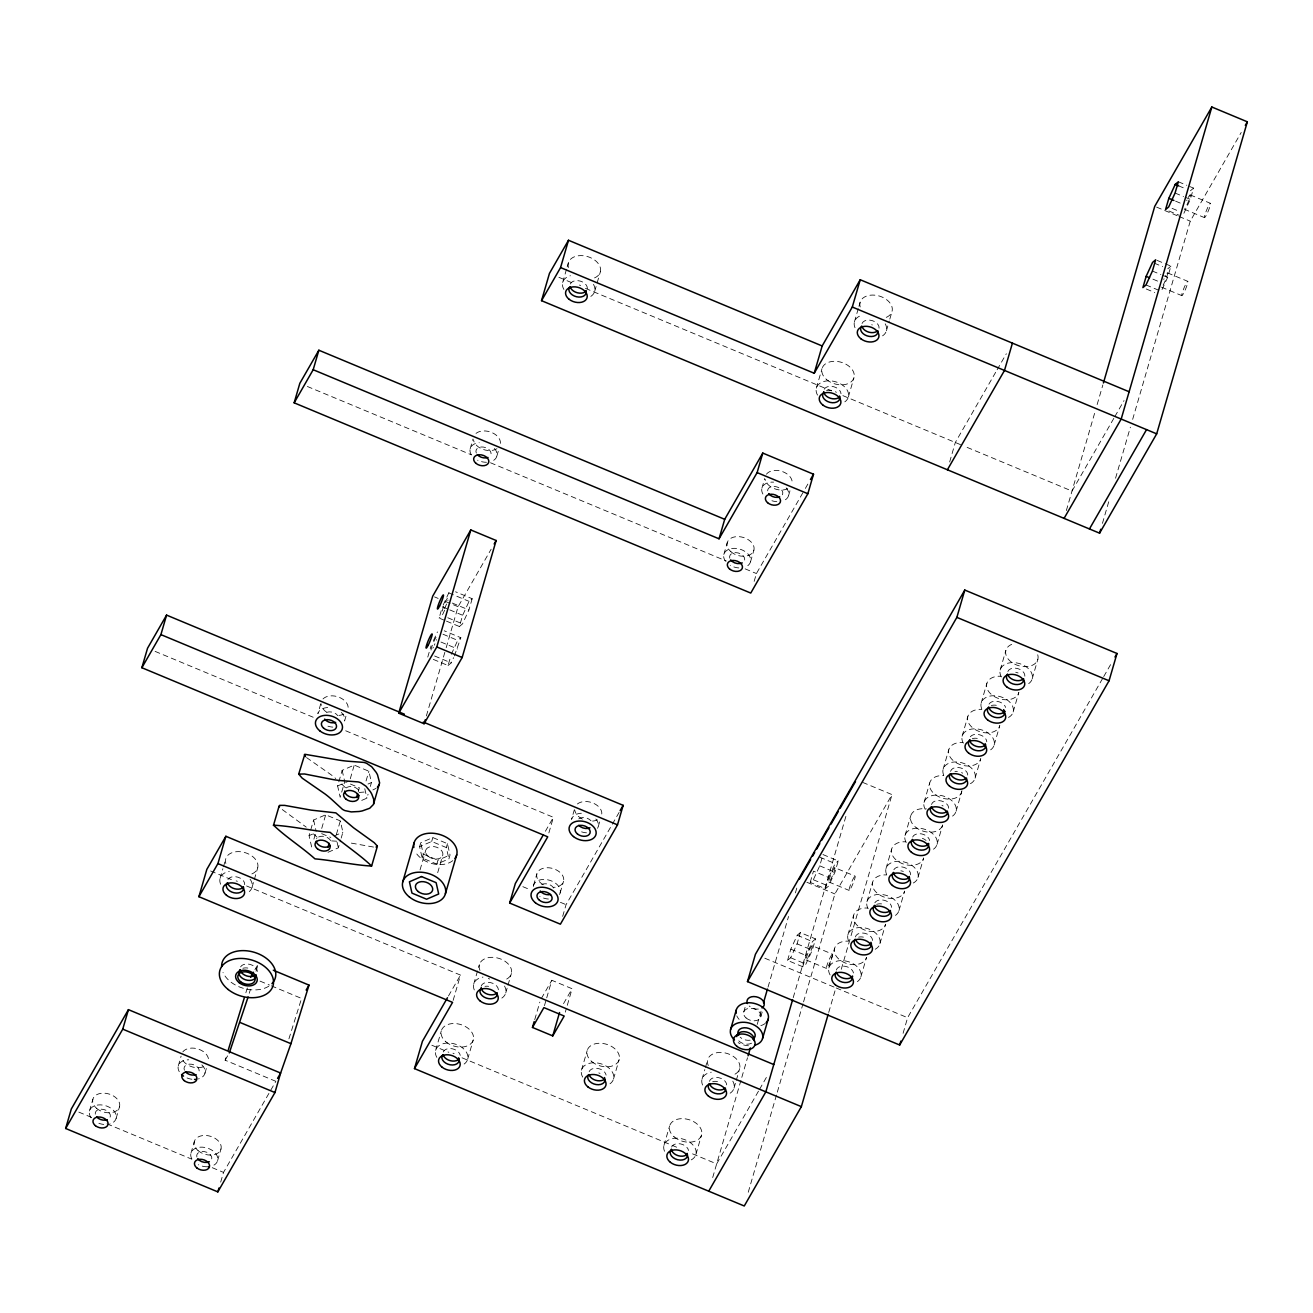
<?xml version="1.0" encoding="UTF-8"?>
<svg xmlns="http://www.w3.org/2000/svg" width="1313" height="1313" viewBox="0 0 1313 1313"><rect width="100%" height="100%" fill="white"/><g stroke="black" fill="none" stroke-linecap="round" stroke-linejoin="round"><path stroke-width="0.75" stroke-dasharray="5 3.75" d="M89.465 1110.995L92.862 1099.293M116.135 1118.381L119.532 1106.678M220.042 878.479L222.882 868.73M223.44 866.777L225.705 858.981M178.273 1065.91L181.096 1056.161M252.047 887.342L253.754 881.483M254.312 879.529L257.725 867.827M204.943 1073.295L206.633 1067.436M320.717 703.916L317.877 713.665A13.836 9.404 16.2 0 1 329.629 707.576M190.927 1153.274L194.324 1141.571M311.641 846.951L309.064 835.626L313.61 820.018L325.69 814.799L340.33 820.888L342.89 832.229L341.199 838.071M344.564 721.034L346.255 715.191M217.597 1160.659L220.994 1148.957M313.905 839.155L315.596 833.295M321.718 828.437L325.69 814.799M220.682 1182.143L223.522 1172.394L275.517 1081.912M342.151 770.354L344.728 781.678L340.182 797.286L337.622 785.945L342.151 770.354L354.231 765.118L368.887 771.223L371.448 782.548L370.315 786.454M350.276 778.773L354.231 765.118M336.358 834.543L340.33 820.888M328.004 852.301L338.36 847.821L340.625 840.025M358.236 791.673L359.368 787.784L348.388 783.205M366.048 780.972L368.887 771.223M361.732 800.388L366.918 798.156L368.05 794.25M470.169 448.767L472.992 439.018M427.775 657.074L431.041 645.815M444.631 620.376L439.1 618.078L442.366 606.819L447.914 609.117M496.839 456.153L498.546 450.293M426.364 715.946L445.616 649.64M446.19 647.686L458.089 606.721L491.144 549.211M433.306 659.389L448.061 665.527L450.786 656.155M446.486 621.147L459.402 626.531L462.668 615.272L469.053 601.354L472.188 598.712L455.578 591.802M562.67 282.476L566.642 268.82M567.2 266.867L568.348 262.961M454.38 655.926L460.847 637.724L444.254 630.798M459.402 626.531L462.521 623.888L468.905 609.971L472.188 598.712M419.602 846.688L420.734 842.782L432.814 837.563L447.454 843.668L450.031 854.993L448.898 858.899L436.819 864.118L422.162 858.013L419.602 846.688L431.682 841.469L446.322 847.558L448.898 858.899M422.162 858.013L423.295 854.123L420.734 842.782M420.045 869.928L425.707 850.43M431.682 841.469L432.814 837.563M594.691 291.322L600.353 271.824M436.819 864.118L437.951 860.212L450.031 854.993M437.689 872.702L442.776 855.157M446.322 847.558L447.454 843.668M435.637 1050.384L441.299 1030.886M453.133 1000.424L460.486 975.083L246.581 885.963M473.698 984.159L479.376 964.661M467.641 1059.246L473.304 1039.732M533.472 885.569L536.869 873.867M548.867 832.918L553.397 817.31L343.858 730.012M505.718 993.022L507.409 987.163M507.983 985.21L511.381 973.507M574.388 809.596L571.549 819.345A13.836 9.404 16.2 0 1 583.284 813.256M560.159 892.938L563.556 881.236M562.67 916.376L566.067 904.673L619.096 812.435M534.736 1019.659L539.824 1002.114M544.452 1005.643L546.159 999.8M546.717 997.847L551.821 980.286L572.107 988.738L565.312 1012.142M598.219 826.714L599.926 820.871M723.824 554.447L727.221 542.745M581.495 1070.111L587.174 1050.613M761.901 488.223L764.74 478.474M750.511 561.833L753.908 550.131M754.154 581.364L756.419 573.551L804.344 490.192M613.516 1078.974L619.178 1059.46M816.341 388.156L822.004 368.641M788.571 495.608L790.278 489.749M854.402 321.931L858.374 308.276M858.948 306.323L860.081 302.417M848.346 397.002L854.008 377.504M886.423 330.778L889.246 321.029M889.82 319.075L892.085 311.279M663.935 1145.494L669.597 1125.996M701.995 1079.27L704.835 1069.521M705.393 1067.567L707.674 1059.772M695.939 1154.357L701.602 1134.859M743.683 1012.175L745.39 1006.316M734.016 1088.132L735.707 1082.273M736.281 1080.336L739.679 1068.634M712.696 1177.548L741.238 1079.335M741.812 1077.366L747.507 1057.736M757.207 1024.386L761.195 1010.633M768.039 987.097L788.555 916.441M795.399 892.889L797.106 886.997M760.769 1016.902L763.034 1009.09M787.554 960.41L790.82 949.151L797.221 935.233L800.339 932.591L815.57 938.926L812.287 950.185L805.903 964.103L802.768 966.745L787.554 960.41L790.672 957.751L797.073 943.85L800.339 932.591M810.219 882.402L813.486 871.143L828.716 877.478L825.434 888.737L810.219 882.402L813.338 879.743L819.739 865.841L823.005 854.582L838.236 860.918L834.953 872.177L828.569 886.094L825.434 888.737M793.216 997.65L846.245 815.143M802.768 966.745L806.051 955.487L812.435 941.585L815.57 938.926M949.66 461.979L955.322 442.465L996.107 371.513M748.246 1192.253L776.754 1094.123M777.312 1092.17L802.982 1003.854M803.556 1001.885L834.904 893.94L892.019 794.611L862.099 782.154M828.88 967.96L834.543 948.462M847.903 934.856L853.581 915.358M828.716 1012.454L835.56 988.902M841.272 969.273L892.019 794.611M866.941 901.736L872.603 882.238M885.98 868.632L891.642 849.134M860.885 976.823L866.547 957.325A16.609 11.292 16.2 0 1 849.281 964.185A16.609 11.292 16.2 0 1 834.297 950.678A16.609 11.292 16.2 0 1 848.625 941.158M905.018 835.511L910.68 816.013M879.923 943.702L885.586 924.204A16.609 11.292 16.2 0 1 868.32 931.081A16.609 11.292 16.2 0 1 853.335 917.557A16.609 11.292 16.2 0 1 867.663 908.038M924.057 802.407L929.719 782.909M898.962 910.598L904.624 891.1A16.609 11.292 16.2 0 1 887.358 897.977A16.609 11.292 16.2 0 1 872.357 884.453A16.609 11.292 16.2 0 1 886.702 874.934M943.079 769.287L948.757 749.789M917.984 877.478L923.663 857.98A16.609 11.292 16.2 0 1 906.38 864.857A16.609 11.292 16.2 0 1 891.396 851.333A16.609 11.292 16.2 0 1 905.74 841.814M962.117 736.183L967.779 716.685M937.022 844.374L942.685 824.876M981.156 703.079L986.818 683.564M956.061 811.253L961.723 791.755M1000.194 669.958L1005.856 650.46M975.099 778.149L980.762 758.651A16.609 11.292 16.2 0 1 963.496 765.528A16.609 11.292 16.2 0 1 948.511 752.004A16.609 11.292 16.2 0 1 962.839 742.485M903.081 1033.315L907.611 1017.706L1102.69 678.345M994.138 745.045L999.8 725.531A16.609 11.292 16.2 0 1 982.534 732.408A16.609 11.292 16.2 0 1 967.533 718.9A16.609 11.292 16.2 0 1 981.878 709.365M1066.337 510.593L1094.861 412.413M1097.143 404.568L1102.854 384.939M1013.16 711.925L1018.839 692.427A16.609 11.292 16.2 0 1 1001.556 699.304A16.609 11.292 16.2 0 1 986.572 685.78A16.609 11.292 16.2 0 1 1000.916 676.261M1032.199 678.821L1037.861 659.307M1162.038 289.549L1167.634 277.388L1170.901 266.129L1155.686 259.793M1183.899 213.28L1190.3 199.379L1193.566 188.12L1188.495 186.003M1102.444 523.378L1108.714 501.779M1115.558 478.227L1130.378 427.201M1132.659 419.356L1190.251 221.142L1241.228 132.449M275.861 1081.321L225.13 1060.198L226.722 1055.012M245.859 992.776L247.451 987.589M249.24 993.268L250.373 989.608M256.002 971.292L258.267 963.972M288.909 1038.878L301.859 997.519M443.17 605.08L448.767 592.902L451.885 590.259M444.631 610.217L442.218 615.42L439.1 618.078M433.438 640.596L437.442 631.914M451.327 654.268L457.728 640.367L460.847 637.724M448.061 665.527L451.18 662.884L453.576 657.665M828.716 877.478L835.101 863.577L838.236 860.918M254.935 969.765L257.791 964.792M225.13 1060.198L227.806 1055.537M448.472 995.993L460.486 975.083M545.387 831.26L553.397 817.31M805.361 488.42L809.448 481.313M541.35 998.504L551.821 980.286M563.54 1003.641L572.107 988.738M997.125 369.741L1006.316 353.771M1113.818 418.355L1072.015 491.078L964.727 446.387M1114.835 416.582L1124.01 400.613M758.487 1091.169L716.668 1163.892L690.261 1152.896M759.505 1089.396L767.662 1075.199M1103.724 676.572L1110.864 664.132M1190.448 190.762L1193.566 188.12M1167.782 268.771L1170.901 266.129M376.092 788.325L372.876 789.95M337.622 785.945L347.978 781.465M368.001 784.042L371.448 782.548M309.064 835.626L312.527 834.132M334.257 835.954L342.89 832.229M359.138 792.461L364.686 792.002A46.71 31.742 16.2 0 0 365.785 791.821M331.664 840.911L336.817 841.206M373.516 847.049L347.682 842.47M1178.352 181.768L1186.804 185.297M1178.598 185.839L1185.376 188.645M1190.185 194.882L1210.471 203.334A7.747 0.936 -67.4 0 1 1206.631 214.561A7.747 0.936 -67.4 0 1 1205.301 213.543A7.747 0.936 -67.4 0 1 1210.471 203.334M1175.069 193.044L1183.538 196.556M1185.229 197.262L1190.3 199.379M1175.595 201.152L1180.666 203.269M1184.162 209.161L1204.464 217.613M1172.066 208.357L1178.828 211.163M1168.947 210.999L1179.09 215.234M1156.605 207.126L1177.154 215.693M1179.025 216.464L1190.251 221.142M1154.258 263.142L1162.711 266.67M1167.52 272.891L1187.805 281.343A7.747 0.936 -67.4 0 1 1183.965 292.569A7.747 0.936 -67.4 0 1 1182.636 291.552A7.747 0.936 -67.4 0 1 1187.805 281.343M1152.404 271.052L1160.873 274.565M1162.563 275.27L1167.634 277.388M1152.929 279.16L1158 281.277M1161.496 287.17L1181.798 295.622M1146.019 284.954L1161.234 291.289M1146.282 289.008L1154.734 292.536M558.928 277.322L574.076 283.641M585.434 288.368L831.523 390.897M842.88 395.623L962.856 445.616M307.373 386.482L471.597 454.905M490.488 462.767L726.352 561.028M745.144 568.857L756.419 573.551M448.767 592.902L469.053 601.354M452.312 603.061L468.905 609.971M434.537 596.906L438.148 598.416M445.402 601.436L458.089 606.721M449.752 609.889L462.668 615.272M447.766 617.734L462.521 623.888M442.973 634.212L457.728 640.367M440.971 642.057L457.581 648.983M434.587 655.975L451.18 662.884M819.886 857.225L835.101 863.577M834.838 867.696A7.747 0.936 -67.4 0 1 830.998 878.906A7.747 0.936 -67.4 0 1 829.668 877.888A7.747 0.936 -67.4 0 1 834.838 867.696L855.14 876.148A7.747 0.936 -67.4 0 1 851.284 887.358A7.747 0.936 -67.4 0 1 849.971 886.341A7.747 0.936 -67.4 0 1 855.14 876.148M819.739 865.841L834.953 872.177M828.831 881.975L849.117 890.427M813.338 879.743L828.569 886.094M806.871 882.27L834.904 893.94M155.098 651.379L313.659 717.44M797.221 935.233L812.435 941.585M812.173 945.705A7.747 0.936 -67.4 0 1 808.332 956.914A7.747 0.936 -67.4 0 1 807.003 955.897A7.747 0.936 -67.4 0 1 812.173 945.705L832.475 954.157A7.747 0.936 -67.4 0 1 828.618 965.367A7.747 0.936 -67.4 0 1 827.305 964.366A7.747 0.936 -67.4 0 1 832.475 954.157M797.073 943.85L812.287 950.185M790.82 949.151L806.051 955.487M806.166 959.984L826.451 968.436M790.672 957.751L805.903 964.103M764.806 958.211L834.329 987.179M836.2 987.967L907.611 1017.706M522.853 886.669L530.37 889.804M560.421 902.326L566.067 904.673M423.295 854.123L437.951 860.212M321.652 833.64L330.81 837.448M210.622 870.979L231.433 879.644M431.846 1045.23L448.833 1052.304M462.028 1057.802L677.065 1147.381M260.04 981.123L269.444 985.045M271.315 985.833L301.383 998.356M78.829 1112.111L91.992 1117.593M107.01 1123.846L191.567 1159.084M212.246 1167.684L223.522 1172.394M282.262 809.547L306.241 827.141M306.52 757.568L330.695 774.473A81.783 55.573 16.2 0 1 335.767 778.543M317.057 837.185L313.43 833.886M345.467 787.734L340.806 783.221M364.784 788.719L366.918 798.156M337.08 842.158L338.36 847.821M313.61 820.018L316.17 831.342M830.079 974.935A16.609 11.292 16.2 0 1 837.152 961.083A16.609 11.292 16.2 0 1 858.62 968.305A16.609 11.292 16.2 0 1 854.5 983.142M836.348 970.028A8.863 6.023 16.2 0 1 845.129 966.286A8.863 6.023 16.2 0 1 853.483 972.966M858.636 937.154A8.863 6.023 16.2 0 1 863.412 937.137M848.493 940.617A16.609 11.292 16.2 0 1 856.7 927.864A16.609 11.292 16.2 0 1 877.347 934.823A16.609 11.292 16.2 0 1 874.819 949.48M855.387 936.924A8.863 6.023 16.2 0 1 864.594 933.248A8.863 6.023 16.2 0 1 872.587 940.469M876.641 904.362A8.863 6.023 16.2 0 1 883.682 904.345M868.156 908.711A16.609 11.292 16.2 0 1 874.277 895.105A16.609 11.292 16.2 0 1 895.4 900.62A16.609 11.292 16.2 0 1 895.006 915.719M874.835 902.786A8.863 6.023 16.2 0 1 884.42 900.324A8.863 6.023 16.2 0 1 891.625 907.365M900.866 870.814A8.863 6.023 16.2 0 1 903.311 871.438M886.57 874.392A16.609 11.292 16.2 0 1 894.76 861.64A16.609 11.292 16.2 0 1 915.424 868.599A16.609 11.292 16.2 0 1 912.88 883.255M893.874 869.682A8.863 6.023 16.2 0 1 903.869 867.335A8.863 6.023 16.2 0 1 910.631 874.852M922.35 838.318A8.863 6.023 16.2 0 1 926.026 840.435M906.216 842.486A16.609 11.292 16.2 0 1 912.814 828.766A16.609 11.292 16.2 0 1 934.134 835.117A16.609 11.292 16.2 0 1 931.918 850.135M942.357 825.861A16.609 11.292 16.2 0 1 923.876 831.375A16.609 11.292 16.2 0 1 910.483 817.113A16.609 11.292 16.2 0 1 926.387 808.874M912.666 837.054A8.863 6.023 16.2 0 1 921.677 833.919A8.863 6.023 16.2 0 1 929.637 840.517M941.963 805.443A8.863 6.023 16.2 0 1 943.095 805.969M925.255 809.366A16.609 11.292 16.2 0 1 932.328 795.53A16.609 11.292 16.2 0 1 953.796 802.735A16.609 11.292 16.2 0 1 949.676 817.572M961.92 790.689A16.609 11.292 16.2 0 1 945.491 798.829A16.609 11.292 16.2 0 1 929.489 785.486A16.609 11.292 16.2 0 1 943.801 775.589M931.524 804.475A8.863 6.023 16.2 0 1 941.569 801.012A8.863 6.023 16.2 0 1 948.593 809.202M954.945 771.404A8.863 6.023 16.2 0 1 957.358 771.404M961.576 772.586A8.863 6.023 16.2 0 1 962.659 773.16M943.67 775.064A16.609 11.292 16.2 0 1 951.876 762.311A16.609 11.292 16.2 0 1 972.523 769.254A16.609 11.292 16.2 0 1 969.995 783.91M950.546 771.355A8.863 6.023 16.2 0 1 960.607 767.892A8.863 6.023 16.2 0 1 967.632 776.081M972.326 738.628A8.863 6.023 16.2 0 1 978.251 738.612M963.332 743.158A16.609 11.292 16.2 0 1 969.454 729.552A16.609 11.292 16.2 0 1 990.576 735.067A16.609 11.292 16.2 0 1 990.183 750.166M970.307 736.774A8.863 6.023 16.2 0 1 979.974 734.886A8.863 6.023 16.2 0 1 986.802 741.812M991.348 705.524A8.863 6.023 16.2 0 1 997.88 705.672M981.747 708.839A16.609 11.292 16.2 0 1 989.936 696.087A16.609 11.292 16.2 0 1 1010.6 703.029A16.609 11.292 16.2 0 1 1008.056 717.686M989.05 704.113A8.863 6.023 16.2 0 1 997.765 701.454A8.863 6.023 16.2 0 1 1005.627 707.428M1015.704 672.256A8.863 6.023 16.2 0 1 1018.1 672.995M1001.392 676.934A16.609 11.292 16.2 0 1 1007.99 663.196A16.609 11.292 16.2 0 1 1029.31 669.548A16.609 11.292 16.2 0 1 1027.094 684.582M1037.73 654.76A16.609 11.292 16.2 0 1 1027.029 666.594A16.609 11.292 16.2 0 1 1007.071 657.419A16.609 11.292 16.2 0 1 1013.652 643.698M1007.842 671.501A8.863 6.023 16.2 0 1 1017.706 668.563A8.863 6.023 16.2 0 1 1024.846 676.179M579.41 285.069A8.863 6.023 16.2 0 1 580.592 285.495M593.476 284.363A16.609 11.292 16.2 0 1 589.57 297.099M563.884 289.434A16.609 11.292 16.2 0 1 570.466 275.714M568.48 267.524A16.609 11.292 16.2 0 1 578.656 255.74A16.609 11.292 16.2 0 1 598.646 264.061A16.609 11.292 16.2 0 1 593.952 278.143M570.318 284.002A8.863 6.023 16.2 0 1 580.182 281.064A8.863 6.023 16.2 0 1 587.321 288.696M826.534 390.601A8.863 6.023 16.2 0 1 832.458 390.585M835.38 391.717A8.863 6.023 16.2 0 1 836.414 392.341M817.539 395.115A16.609 11.292 16.2 0 1 824.137 381.394A16.609 11.292 16.2 0 1 845.457 387.745A16.609 11.292 16.2 0 1 843.241 402.779M824.219 389.19A8.863 6.023 16.2 0 1 833.821 386.744A8.863 6.023 16.2 0 1 841.009 393.769M871.734 324.721A8.863 6.023 16.2 0 1 872.324 324.951M885.208 323.819A16.609 11.292 16.2 0 1 881.302 336.555M854.993 327.692A16.609 11.292 16.2 0 1 862.198 315.169M860.212 306.979A16.609 11.292 16.2 0 1 870.388 295.195A16.609 11.292 16.2 0 1 890.378 303.533A16.609 11.292 16.2 0 1 885.701 317.598M862.05 323.458A8.863 6.023 16.2 0 1 871.914 320.52A8.863 6.023 16.2 0 1 879.054 328.152M1166.962 273.252A7.747 0.936 -67.4 0 1 1166.404 277.732A7.747 0.936 -67.4 0 1 1162.054 286.825M1163.745 279.456A7.747 0.936 -67.4 0 1 1164.057 278.717M1165.304 276.058A7.747 0.936 -67.4 0 1 1165.583 275.517M1188.249 197.492A7.747 0.936 -67.4 0 1 1189.759 197.656A7.747 0.936 -67.4 0 1 1184.917 208.554M1186.722 200.708A7.747 0.936 -67.4 0 1 1187.034 199.986M786.159 487.878A13.836 9.404 16.2 0 1 783.254 500.86M776.836 501.697A13.836 9.404 16.2 0 1 769.352 499.679M762.902 494.033A13.836 9.404 16.2 0 1 773.636 482.134M787.718 488.715A13.836 9.404 16.2 0 1 773.882 488.485A13.836 9.404 16.2 0 1 765.184 479.327M766.431 474.206A13.836 9.404 16.2 0 1 782.794 471.695A13.836 9.404 16.2 0 1 791.969 483.906M767.645 490.865A7.747 5.268 16.2 0 1 777.198 487.008A7.747 5.268 16.2 0 1 781.744 495.674M494.427 448.422A13.836 9.404 16.2 0 1 490.356 461.782M486.466 462.274A13.836 9.404 16.2 0 1 477.62 460.223M471.17 454.577A13.836 9.404 16.2 0 1 479.212 442.694M496.938 448.718A13.836 9.404 16.2 0 1 482.79 449.292A13.836 9.404 16.2 0 1 473.451 439.855M476.012 433.388A13.836 9.404 16.2 0 1 492.26 432.732A13.836 9.404 16.2 0 1 500.237 444.451M476.307 453.083A7.747 5.268 16.2 0 1 483.299 447.044A7.747 5.268 16.2 0 1 490.816 454.987M725.482 561.225A13.836 9.404 16.2 0 1 729.93 548.932A13.836 9.404 16.2 0 1 748.361 554.414A13.836 9.404 16.2 0 1 745.177 567.085M738.759 567.922A13.836 9.404 16.2 0 1 730.176 565.312M729.765 558.189A7.747 5.268 16.2 0 1 738.037 552.921A7.747 5.268 16.2 0 1 743.995 561.504M452.969 1053.19A8.863 6.023 16.2 0 1 454.117 1053.666M436.835 1057.359A16.609 11.292 16.2 0 1 443.433 1043.622A16.609 11.292 16.2 0 1 464.753 1049.973A16.609 11.292 16.2 0 1 462.537 1065.007M443.285 1051.926A8.863 6.023 16.2 0 1 452.296 1048.775A8.863 6.023 16.2 0 1 460.256 1055.389M484.989 986.358A8.863 6.023 16.2 0 1 488.6 986.342M504.504 986.047A16.609 11.292 16.2 0 1 500.614 998.783M474.288 989.936A16.609 11.292 16.2 0 1 482.987 977.085M479.967 970.422A16.609 11.292 16.2 0 1 488.649 957.587A16.609 11.292 16.2 0 1 509.411 965.383A16.609 11.292 16.2 0 1 504.996 979.826M489.667 979.022A16.609 11.292 16.2 0 1 488.321 978.415M481.182 986.227A8.863 6.023 16.2 0 1 490.389 982.567A8.863 6.023 16.2 0 1 498.382 989.789M236.159 880.908A8.863 6.023 16.2 0 1 237.374 881.286M250.077 879.201A16.609 11.292 16.2 0 1 248.091 892.463M220.633 884.24A16.609 11.292 16.2 0 1 229.315 871.405M225.852 863.527A16.609 11.292 16.2 0 1 236.553 851.694A16.609 11.292 16.2 0 1 256.511 860.868A16.609 11.292 16.2 0 1 249.93 874.589M227.937 879.529A8.863 6.023 16.2 0 1 237.932 877.199A8.863 6.023 16.2 0 1 244.694 884.699M598.826 1072.918A8.863 6.023 16.2 0 1 599.992 1073.394M582.709 1077.087A16.609 11.292 16.2 0 1 589.307 1063.349A16.609 11.292 16.2 0 1 610.627 1069.701A16.609 11.292 16.2 0 1 608.395 1084.735M589.143 1071.654A8.863 6.023 16.2 0 1 598.154 1068.503A8.863 6.023 16.2 0 1 606.114 1075.117M664.526 1151.271A16.609 11.292 16.2 0 1 672.716 1138.519A16.609 11.292 16.2 0 1 693.379 1145.461A16.609 11.292 16.2 0 1 690.835 1160.118M671.583 1147.037A8.863 6.023 16.2 0 1 680.594 1143.902A8.863 6.023 16.2 0 1 688.537 1150.5M712.729 1081.584A8.863 6.023 16.2 0 1 717.505 1081.567M732.802 1081.157A16.609 11.292 16.2 0 1 728.896 1093.893M702.586 1085.047A16.609 11.292 16.2 0 1 711.285 1072.196M708.265 1065.532A16.609 11.292 16.2 0 1 716.947 1052.698A16.609 11.292 16.2 0 1 737.709 1060.494A16.609 11.292 16.2 0 1 733.294 1074.937M709.463 1081.338A8.863 6.023 16.2 0 1 718.687 1077.678A8.863 6.023 16.2 0 1 726.68 1084.899M751.545 1043.211A8.863 6.023 16.2 0 1 737.299 1038.846M748.476 1045.772A16.609 11.292 16.2 0 1 738.169 1042.653M765.282 1023.369A16.609 11.292 16.2 0 1 760.44 1025.716M739.121 1019.38A16.609 11.292 16.2 0 1 736.806 1015.868M758.372 1009.073A8.863 6.023 16.2 0 1 749.198 1005.988M750.15 1040.175A8.863 6.023 16.2 0 1 740.122 1037.188M436.49 639.612A7.747 0.936 -67.4 0 1 436.293 640.219M434.931 643.747A7.747 0.936 -67.4 0 1 434.291 645.208M433.372 647.145A7.747 0.936 -67.4 0 1 432.83 648.195M431.058 650.033A7.747 0.936 -67.4 0 1 433.109 643.304A7.747 0.936 -67.4 0 1 436.622 636.395M448.012 600.041A7.747 0.936 -67.4 0 1 447.831 600.599M446.568 604.013A7.747 0.936 -67.4 0 1 442.662 611.3A7.747 0.936 -67.4 0 1 444.04 605.293A7.747 0.936 -67.4 0 1 448.127 597.185M346.172 787.931A7.747 5.268 16.2 0 1 354.215 787.144A7.747 5.268 16.2 0 1 359.795 792.56M316.614 838.761A7.747 5.268 16.2 0 1 316.876 838.351M318.632 836.972A7.747 5.268 16.2 0 1 330.63 840.533M191.928 1159.084A13.836 9.404 16.2 0 1 198.082 1147.48A13.836 9.404 16.2 0 1 216.005 1153.946A13.836 9.404 16.2 0 1 211.574 1166.157M207.224 1166.781A13.836 9.404 16.2 0 1 198.394 1164.729M196.868 1157.032A7.747 5.268 16.2 0 1 204.106 1151.567A7.747 5.268 16.2 0 1 211.738 1159.034M201.857 1064.876A13.836 9.404 16.2 0 1 198.444 1078.925M191.846 1079.253A13.836 9.404 16.2 0 1 185.084 1077.037M179.274 1071.72A13.836 9.404 16.2 0 1 188.744 1059.788M203.023 1066.862A13.836 9.404 16.2 0 1 181.555 1057.014M182.802 1051.894A13.836 9.404 16.2 0 1 199.166 1049.382A13.836 9.404 16.2 0 1 208.34 1061.593M184.411 1070.226A7.747 5.268 16.2 0 1 191.747 1064.252A7.747 5.268 16.2 0 1 198.706 1072.557M91.106 1117.79A13.836 9.404 16.2 0 1 95.947 1105.365A13.836 9.404 16.2 0 1 114.494 1111.602A13.836 9.404 16.2 0 1 109.652 1124.01M103.743 1124.42A13.836 9.404 16.2 0 1 98.048 1122.976M95.275 1114.195A7.747 5.268 16.2 0 1 103.711 1109.485A7.747 5.268 16.2 0 1 109.898 1117.658M452.788 860.655A22.14 15.05 16.2 0 1 415.647 852.285M268.788 986.194A27.671 18.809 16.2 0 1 223.013 972.506M240.591 966.893A8.863 6.023 16.2 0 1 250.176 964.431A8.863 6.023 16.2 0 1 257.381 971.456M242.905 968.288A8.863 6.023 16.2 0 1 248.83 968.272M533.308 886.456A13.836 9.404 16.2 0 1 549.77 880.317A13.836 9.404 16.2 0 1 559.502 894.547M548.407 899.028A13.836 9.404 16.2 0 1 539.824 896.434M543.221 884.732A13.836 9.404 16.2 0 1 540.89 869.173A13.836 9.404 16.2 0 1 562.177 874.835A13.836 9.404 16.2 0 1 553.167 887.375M541.727 884.502A7.747 5.268 16.2 0 1 553.725 888.064M332.813 727.123A13.836 9.404 16.2 0 1 325.345 725.121M341.282 712.417A13.836 9.404 16.2 0 1 344.728 720.148M343.711 714.141A13.836 9.404 16.2 0 1 336.226 715.421M326.56 712.155A13.836 9.404 16.2 0 1 321.078 703.784M323.014 698.943A13.836 9.404 16.2 0 1 339.378 697.367A13.836 9.404 16.2 0 1 347.961 709.332M326.74 712.335A7.747 5.268 16.2 0 1 337.769 715.618M595.807 819A13.836 9.404 16.2 0 1 597.563 828.322M586.484 832.819A13.836 9.404 16.2 0 1 579 830.801M597.366 819.821A13.836 9.404 16.2 0 1 592.59 821.085M582.398 819.099A13.836 9.404 16.2 0 1 574.831 810.433M577.408 803.966A13.836 9.404 16.2 0 1 594.215 803.589A13.836 9.404 16.2 0 1 601.338 815.849M578.787 818.918A7.747 5.268 16.2 0 1 590.998 820.773M826.435 379.424A16.609 11.292 16.2 0 0 853.68 378.505A16.609 11.292 16.2 0 0 833.919 361.305A16.609 11.292 16.2 0 0 826.435 379.424M730.914 551.723A13.836 9.404 16.2 0 0 753.629 550.951A13.836 9.404 16.2 0 0 737.151 536.623A13.836 9.404 16.2 0 0 730.914 551.723M445.731 1041.669A16.609 11.292 16.2 0 0 472.975 1040.733A16.609 11.292 16.2 0 0 453.215 1023.533A16.609 11.292 16.2 0 0 445.731 1041.669M591.589 1061.396A16.609 11.292 16.2 0 0 618.85 1060.461A16.609 11.292 16.2 0 0 599.073 1043.261A16.609 11.292 16.2 0 0 591.589 1061.396M674.029 1136.779A16.609 11.292 16.2 0 0 701.273 1135.843A16.609 11.292 16.2 0 0 681.513 1118.66A16.609 11.292 16.2 0 0 674.029 1136.779M746.047 1017.92A8.863 6.023 16.2 0 0 760.588 1017.427A8.863 6.023 16.2 0 0 750.035 1008.253A8.863 6.023 16.2 0 0 746.047 1017.92M198.017 1150.549A13.836 9.404 16.2 0 0 220.732 1149.778A13.836 9.404 16.2 0 0 204.254 1135.45A13.836 9.404 16.2 0 0 198.017 1150.549M96.555 1108.287A13.836 9.404 16.2 0 0 119.253 1107.515A13.836 9.404 16.2 0 0 102.791 1093.171A13.836 9.404 16.2 0 0 96.555 1108.287M428.071 856.174A8.863 6.023 16.2 0 0 442.612 855.682A8.863 6.023 16.2 0 0 432.059 846.508A8.863 6.023 16.2 0 0 428.071 856.174"/><path stroke-width="1.5" d="M298.708 774.112L302.187 778.149L325.033 793.971A81.783 55.573 16.2 0 1 331.516 799.305L342.332 809.218A10.619 7.222 16.2 0 0 345.056 810.63L351.26 811.91L359.023 811.5A46.71 31.742 16.2 0 0 362.273 810.909L369.708 808.266L373.434 804.475L379.621 782.893L377.504 774.768A46.71 31.742 16.2 0 0 376.06 772.208L371.677 766.743L366.688 763.362A10.619 7.222 16.2 0 0 363.701 762.393L347.879 761.212A81.783 55.573 16.2 0 1 338.935 760.112L304.829 754.286L298.708 774.112L304.583 773.981L333.272 779.627A81.783 55.573 16.2 0 0 342.217 780.71L358.039 781.892A10.619 7.222 16.2 0 1 361.009 782.86L366.015 786.257L370.397 791.723A46.71 31.742 16.2 0 1 371.842 794.267L373.713 799.289L373.68 803.802M304.386 754.614L305.453 756.6M423.311 722.068L623.166 805.345L617.504 824.843L560.405 924.188L509.657 903.049L547.734 836.824L141.87 667.726L147.548 648.228L166.57 615.108L404.437 714.206M141.87 667.726L160.908 634.622L166.57 615.108M65.65 1128.474L71.312 1108.976L128.428 1009.648L280.621 1073.049L274.959 1092.547L217.843 1191.892L65.65 1128.474L122.749 1029.146L128.428 1009.648M294.161 402.828L299.824 383.33L318.862 350.226L724.71 519.308L762.787 453.083L813.518 474.223L807.856 493.721L750.757 593.066L294.161 402.828L313.183 369.724L318.862 350.226M828.158 1014.407L801.357 1106.646L744.258 1205.99L414.481 1068.601L452.558 1002.377L198.903 896.697L206.83 869.387L225.869 836.283L773.784 1064.548M198.903 896.697L217.925 863.593L225.869 836.283M273.465 825.417L279.144 805.919M217.843 1191.892L218.976 1187.986M327.987 847.197L329.12 843.307M356.529 797.533L357.661 793.626M398.725 713.172L432.716 596.151L470.793 529.943L496.15 540.496L462.16 657.518L424.083 723.742L398.725 713.172L436.802 646.948L470.793 529.943M371.694 865.825L377.356 846.327M1103.412 382.969L1154.734 206.354L1211.833 107.01L1247.35 121.814L1156.687 433.848L1099.588 533.176L541.53 300.677L549.458 273.383L568.496 240.263L822.168 345.959L860.228 279.735L1129.114 391.75M424.083 723.742L425.215 719.836M541.53 300.677L560.569 267.573L568.496 240.263M402.714 881.991L414.038 842.979M445.386 893.792L456.727 854.796M414.481 1068.601L422.425 1041.291L447.47 997.732M509.657 903.049L515.336 883.534L543.385 834.74M532.471 1027.455L543.894 1007.596L564.18 1016.049L552.757 1035.908L532.471 1027.455L534.161 1021.612M552.757 1035.908L559.551 1012.52M313.183 369.724L719.048 538.806L724.71 519.308M719.048 538.806L757.125 472.598L762.787 453.083M560.569 267.573L814.224 373.253L822.168 345.959M814.224 373.253L852.301 307.029L860.228 279.735M730.553 1029.605L736.216 1010.107M747.474 981.599L755.418 954.305L964.792 590.062L1117.002 653.48L1109.058 680.774L899.684 1045.017L747.474 981.599L956.865 617.373L964.792 590.062M748.082 1055.783L750.363 1047.922M763.477 1002.787L767.465 989.05M762.558 1038.468L768.236 1018.954M792.642 999.62L765.84 1091.858L708.741 1191.186M1012.421 343.136L1004.494 370.447L947.395 469.775M899.684 1045.017L900.816 1041.111M1146.167 276.337L1142.901 287.596L1146.019 284.954L1152.404 271.052L1155.686 259.793L1152.551 262.436L1146.167 276.337L1149.548 277.749M1168.833 198.329L1165.55 209.588L1168.685 206.945L1175.069 193.044L1178.352 181.768L1175.217 184.427L1168.833 198.329L1173.904 200.446M1211.833 107.01L1121.187 419.06L1064.072 518.389M1099.588 533.176L1100.721 529.254M228.314 1049.826L244.267 997.962M229.299 1052.944L248.108 996.928M277.568 1078.367L280.621 1073.049L290.944 1043.687L308.998 985.111L273.301 970.225M379.342 784.304L377.373 787.324M494.148 543.992L496.15 540.496M250.652 977.217L253.507 972.244M306.142 990.068L308.998 985.111M620.113 810.663L623.166 805.345M810.466 479.54L813.518 474.223M799.387 879.152L810.613 859.638M812.649 856.092L814.684 852.547M816.735 849.002L819.788 843.668M821.823 840.123L828.963 827.715M831.014 824.154L838.137 811.746M840.189 808.201L855.485 781.596M1245.315 125.359L1247.35 121.814M1089.445 528.958L1146.544 429.614M1114.95 657.025L1117.002 653.48M376.06 847.066L377.34 846.064L374.238 842.683L353.509 827.748L335.865 812.878L311.23 810.137L284.658 805.378L279.636 805.361L279.472 806.822M1175.217 184.427L1178.598 185.839M852.301 307.029L1156.687 433.848M757.125 472.598L807.856 493.721M956.865 617.373L1109.058 680.774M436.802 646.948L462.16 657.518M160.908 634.622L617.504 824.843M217.925 863.593L801.357 1106.646M240.213 1022.548L290.944 1043.687M122.749 1029.146L274.959 1092.547M852.219 976.281A8.863 6.023 16.2 0 1 842.503 982.19A8.863 6.023 16.2 0 1 836.151 972.194M852.695 976.232A8.863 6.023 16.2 0 1 843.882 978.349A8.863 6.023 16.2 0 1 836.414 972.457M870.913 942.274A8.863 6.023 16.2 0 1 862.46 949.283A8.863 6.023 16.2 0 1 854.894 939.435M871.34 943.571A8.863 6.023 16.2 0 1 862.526 945.147A8.863 6.023 16.2 0 1 855.452 939.353M874.885 905.33A8.863 6.023 16.2 0 0 879.661 915.703A8.863 6.023 16.2 0 0 890.395 910.5A8.863 6.023 16.2 0 1 881.121 911.911A8.863 6.023 16.2 0 1 874.343 905.593M909.17 876.493A8.863 6.023 16.2 0 1 899.602 882.861A8.863 6.023 16.2 0 1 893.562 872.521M909.417 877.347A8.863 6.023 16.2 0 1 900.16 878.791A8.863 6.023 16.2 0 1 893.382 872.489M928.209 843.373A8.863 6.023 16.2 0 1 918.936 849.823A8.863 6.023 16.2 0 1 912.289 839.746M928.833 843.783A8.863 6.023 16.2 0 1 919.592 845.802A8.863 6.023 16.2 0 1 912.404 839.368M947.592 812.058A8.863 6.023 16.2 0 1 937.055 816.456A8.863 6.023 16.2 0 1 931.048 806.986M947.477 811.122A8.863 6.023 16.2 0 1 938.664 812.698A8.863 6.023 16.2 0 1 931.59 806.904M950.07 773.866A8.863 6.023 16.2 0 0 956.701 783.516A8.863 6.023 16.2 0 0 966.549 778.051A8.863 6.023 16.2 0 1 957.702 779.577A8.863 6.023 16.2 0 1 950.628 773.784M985.127 743.601A8.863 6.023 16.2 0 1 975.74 750.412A8.863 6.023 16.2 0 1 970.061 739.777M985.554 744.898A8.863 6.023 16.2 0 1 976.298 746.342A8.863 6.023 16.2 0 1 969.519 740.04M1003.641 709.611A8.863 6.023 16.2 0 1 1001.376 717.046A8.863 6.023 16.2 0 1 990.183 715.06A8.863 6.023 16.2 0 1 988.738 706.968A8.863 6.023 16.2 0 0 995.73 713.353A8.863 6.023 16.2 0 0 1004.97 711.351M1023.73 679.609A8.863 6.023 16.2 0 1 1012.897 683.909A8.863 6.023 16.2 0 1 1007.465 674.193M1023.631 678.673A8.863 6.023 16.2 0 1 1014.801 680.249A8.863 6.023 16.2 0 1 1007.728 674.455M586.025 290.78A8.863 6.023 16.2 0 1 576.604 296.771A8.863 6.023 16.2 0 1 569.661 287.038M586.107 291.191A8.863 6.023 16.2 0 1 577.293 292.75A8.863 6.023 16.2 0 1 570.219 286.973M839.532 396.017A8.863 6.023 16.2 0 1 829.964 402.369A8.863 6.023 16.2 0 1 823.924 392.045M839.762 396.871A8.863 6.023 16.2 0 1 830.522 398.315A8.863 6.023 16.2 0 1 823.727 392.013M877.954 331.565A8.863 6.023 16.2 0 1 867.122 335.882A8.863 6.023 16.2 0 1 861.673 326.149M877.839 330.646A8.863 6.023 16.2 0 1 869.025 332.222A8.863 6.023 16.2 0 1 861.952 326.428M779.725 496.921A7.747 5.268 16.2 0 1 768.696 493.639M487.993 457.466A7.747 5.268 16.2 0 1 477.39 454.708M742.255 562.9A7.747 5.268 16.2 0 1 730.619 559.863M458.631 1057.802A8.863 6.023 16.2 0 1 450.178 1064.81A8.863 6.023 16.2 0 1 442.629 1054.963M459.074 1059.099A8.863 6.023 16.2 0 1 450.244 1060.674A8.863 6.023 16.2 0 1 443.17 1054.881M497.233 993.367A8.863 6.023 16.2 0 1 486.417 998.126A8.863 6.023 16.2 0 1 481.297 988.065M497.135 992.874A8.863 6.023 16.2 0 1 487.894 994.318A8.863 6.023 16.2 0 1 481.1 988.016M243.381 886.784A8.863 6.023 16.2 0 1 233.977 892.774A8.863 6.023 16.2 0 1 227.034 883.058M243.479 887.194A8.863 6.023 16.2 0 1 234.65 888.77A8.863 6.023 16.2 0 1 227.592 882.976M604.505 1077.53A8.863 6.023 16.2 0 1 596.053 1084.538A8.863 6.023 16.2 0 1 588.487 1074.69M604.472 1079.253A8.863 6.023 16.2 0 1 595.708 1080.287A8.863 6.023 16.2 0 1 589.045 1074.608M687.126 1153.356A8.863 6.023 16.2 0 1 677.557 1159.724A8.863 6.023 16.2 0 1 671.517 1149.4M687.356 1154.209A8.863 6.023 16.2 0 1 678.115 1155.67A8.863 6.023 16.2 0 1 671.32 1149.351M725.547 1088.92A8.863 6.023 16.2 0 1 715.011 1093.335A8.863 6.023 16.2 0 1 708.987 1083.849M725.433 1088.001A8.863 6.023 16.2 0 1 716.619 1089.56A8.863 6.023 16.2 0 1 709.545 1083.767M736.757 1036.614A8.863 6.023 16.2 0 1 746.375 1031.969A8.863 6.023 16.2 0 1 753.892 1040.536M734.492 1039.945A16.609 11.292 16.2 0 1 736.511 1023.467A16.609 11.292 16.2 0 1 759.997 1029.573A16.609 11.292 16.2 0 1 754.778 1045.214M736.084 1013.455A16.609 11.292 16.2 0 1 755.648 1003.772A16.609 11.292 16.2 0 1 766.152 1022.581M747.409 1003.542A8.863 6.023 16.2 0 1 751.512 996.797A8.863 6.023 16.2 0 1 762.443 1000.063A8.863 6.023 16.2 0 1 762.049 1007.924M738.661 1035.399A8.863 6.023 16.2 0 1 741.927 1028.145A8.863 6.023 16.2 0 1 753.202 1031.082A8.863 6.023 16.2 0 1 752.989 1039.125M359.106 795.415A7.747 5.268 16.2 0 1 350.653 797.073A7.747 5.268 16.2 0 1 344.679 791.017M330.219 845.474A7.747 5.268 16.2 0 1 322.128 846.737A7.747 5.268 16.2 0 1 316.187 841.223M209.358 1161.726A7.747 5.268 16.2 0 1 197.721 1158.69M196.31 1079.319A13.836 9.404 16.2 0 1 194.554 1079.417M183.541 1076.102A13.836 9.404 16.2 0 1 181.555 1074.526M196.097 1074.625A7.747 5.268 16.2 0 1 185.494 1071.868M107.289 1119.71A7.747 5.268 16.2 0 1 96.686 1116.953M208.98 1166.683A13.836 9.404 16.2 0 1 208.061 1166.765M413.858 847.459A22.14 15.05 16.2 0 1 438.952 834.264A22.14 15.05 16.2 0 1 454.905 858.505M221.618 966.532A27.671 18.809 16.2 0 1 255.723 952.762A27.671 18.809 16.2 0 1 271.922 983.667M255.674 974.985A8.863 6.023 16.2 0 1 246.483 975.871A8.863 6.023 16.2 0 1 240.098 969.7M256.232 975.05A8.863 6.023 16.2 0 1 245.416 979.793A8.863 6.023 16.2 0 1 240.295 969.733M550.656 894.481A7.747 5.268 16.2 0 1 540.267 890.985M335.701 722.363A7.747 5.268 16.2 0 1 324.672 719.081M589.964 827.781A7.747 5.268 16.2 0 1 578.77 825.286M273.547 825.188C285.922 837.12 301.842 847.131 314.972 858.866C333.797 860.458 353.049 865.07 371.628 866.055C359.237 854.123 343.333 844.111 330.203 832.376C311.378 830.784 292.11 826.172 273.547 825.188M421.489 876.559L409.41 881.794L411.97 893.119L426.61 899.224L438.69 893.989L436.129 882.664L421.489 876.559M835.314 984.766A11.078 7.517 16.2 0 0 853.204 983.437A11.078 7.517 16.2 0 0 839.335 972.375A11.078 7.517 16.2 0 0 835.314 984.766M854.336 951.662A11.078 7.517 16.2 0 0 872.226 950.317A11.078 7.517 16.2 0 0 858.374 939.271A11.078 7.517 16.2 0 0 854.336 951.662M873.375 918.542A11.078 7.517 16.2 0 0 891.264 917.213A11.078 7.517 16.2 0 0 877.396 906.151A11.078 7.517 16.2 0 0 873.375 918.542M892.413 885.438A11.078 7.517 16.2 0 0 910.303 884.092A11.078 7.517 16.2 0 0 896.434 873.047A11.078 7.517 16.2 0 0 892.413 885.438M911.452 852.318A11.078 7.517 16.2 0 0 929.341 850.988A11.078 7.517 16.2 0 0 915.473 839.926A11.078 7.517 16.2 0 0 911.452 852.318M930.49 819.214A11.078 7.517 16.2 0 0 948.38 817.884A11.078 7.517 16.2 0 0 934.511 806.822A11.078 7.517 16.2 0 0 930.49 819.214M949.512 786.093A11.078 7.517 16.2 0 0 967.402 784.764A11.078 7.517 16.2 0 0 953.55 773.702A11.078 7.517 16.2 0 0 949.512 786.093M968.551 752.989A11.078 7.517 16.2 0 0 986.44 751.66A11.078 7.517 16.2 0 0 972.572 740.598A11.078 7.517 16.2 0 0 968.551 752.989M987.589 719.869A11.078 7.517 16.2 0 0 1005.479 718.539A11.078 7.517 16.2 0 0 991.61 707.477A11.078 7.517 16.2 0 0 987.589 719.869M1006.628 686.765A11.078 7.517 16.2 0 0 1024.517 685.435A11.078 7.517 16.2 0 0 1010.649 674.373A11.078 7.517 16.2 0 0 1006.628 686.765M569.103 299.282A11.078 7.517 16.2 0 0 586.993 297.936A11.078 7.517 16.2 0 0 573.141 286.874A11.078 7.517 16.2 0 0 569.103 299.282M822.775 404.962A11.078 7.517 16.2 0 0 840.665 403.616A11.078 7.517 16.2 0 0 826.796 392.554A11.078 7.517 16.2 0 0 822.775 404.962M860.836 338.738A11.078 7.517 16.2 0 0 878.725 337.392A11.078 7.517 16.2 0 0 864.873 326.33A11.078 7.517 16.2 0 0 860.836 338.738M729.503 568.906A7.747 5.268 16.2 0 0 742.206 568.463A7.747 5.268 16.2 0 0 732.982 560.438A7.747 5.268 16.2 0 0 729.503 568.906M767.563 502.682A7.747 5.268 16.2 0 0 780.283 502.239A7.747 5.268 16.2 0 0 771.059 494.213A7.747 5.268 16.2 0 0 767.563 502.682M475.831 463.226A7.747 5.268 16.2 0 0 488.551 462.783A7.747 5.268 16.2 0 0 479.327 454.758A7.747 5.268 16.2 0 0 475.831 463.226M442.071 1067.19A11.078 7.517 16.2 0 0 459.96 1065.861A11.078 7.517 16.2 0 0 446.092 1054.799A11.078 7.517 16.2 0 0 442.071 1067.19M480.131 1000.966A11.078 7.517 16.2 0 0 498.021 999.636A11.078 7.517 16.2 0 0 484.169 988.574A11.078 7.517 16.2 0 0 480.131 1000.966M226.476 895.285A11.078 7.517 16.2 0 0 244.366 893.956A11.078 7.517 16.2 0 0 230.497 882.894A11.078 7.517 16.2 0 0 226.476 895.285M587.929 1086.918A11.078 7.517 16.2 0 0 605.818 1085.588A11.078 7.517 16.2 0 0 591.966 1074.526A11.078 7.517 16.2 0 0 587.929 1086.918M670.369 1162.3A11.078 7.517 16.2 0 0 688.258 1160.971A11.078 7.517 16.2 0 0 674.39 1149.909A11.078 7.517 16.2 0 0 670.369 1162.3M708.429 1096.076A11.078 7.517 16.2 0 0 726.319 1094.747A11.078 7.517 16.2 0 0 712.467 1083.685A11.078 7.517 16.2 0 0 708.429 1096.076M736.987 1046.412A11.078 7.517 16.2 0 0 754.877 1045.082A11.078 7.517 16.2 0 0 741.008 1034.02A11.078 7.517 16.2 0 0 736.987 1046.412M428.251 645.126A7.747 0.936 -67.4 0 0 432.092 633.916A7.747 0.936 -67.4 0 0 426.922 644.125A7.747 0.936 -67.4 0 0 428.251 645.126M439.576 606.13A7.747 0.936 -67.4 0 0 443.433 594.92A7.747 0.936 -67.4 0 0 438.263 605.112A7.747 0.936 -67.4 0 0 439.576 606.13M346.025 799.157A7.747 5.268 16.2 0 0 358.547 798.222A7.747 5.268 16.2 0 0 348.848 790.475A7.747 5.268 16.2 0 0 346.025 799.157M317.467 848.822A7.747 5.268 16.2 0 0 329.99 847.886A7.747 5.268 16.2 0 0 320.29 840.156A7.747 5.268 16.2 0 0 317.467 848.822M184.23 1080.615A7.747 5.268 16.2 0 0 196.753 1079.68A7.747 5.268 16.2 0 0 187.037 1071.933A7.747 5.268 16.2 0 0 184.23 1080.615M196.884 1167.963A7.747 5.268 16.2 0 0 209.407 1167.027A7.747 5.268 16.2 0 0 199.707 1159.297A7.747 5.268 16.2 0 0 196.884 1167.963M95.422 1125.701A7.747 5.268 16.2 0 0 107.945 1124.765A7.747 5.268 16.2 0 0 98.245 1117.018A7.747 5.268 16.2 0 0 95.422 1125.701M409.443 897.042A22.14 15.05 16.2 0 0 445.222 894.383A22.14 15.05 16.2 0 0 417.485 872.259A22.14 15.05 16.2 0 0 409.443 897.042M418.207 891.56A8.863 6.023 16.2 0 0 432.519 890.493A8.863 6.023 16.2 0 0 421.424 881.647A8.863 6.023 16.2 0 0 418.207 891.56M228.183 989.51A27.671 18.809 16.2 0 0 272.907 986.178A27.671 18.809 16.2 0 0 238.244 958.523A27.671 18.809 16.2 0 0 228.183 989.51M239.13 982.649A11.078 7.517 16.2 0 0 257.02 981.303A11.078 7.517 16.2 0 0 243.168 970.258A11.078 7.517 16.2 0 0 239.13 982.649M240.591 981.73A8.863 6.023 16.2 0 0 254.903 980.663A8.863 6.023 16.2 0 0 243.824 971.817A8.863 6.023 16.2 0 0 240.591 981.73M577.507 834.034A7.747 5.268 16.2 0 0 590.029 833.099A7.747 5.268 16.2 0 0 580.33 825.352A7.747 5.268 16.2 0 0 577.507 834.034M539.43 900.258A7.747 5.268 16.2 0 0 551.952 899.323A7.747 5.268 16.2 0 0 542.253 891.576A7.747 5.268 16.2 0 0 539.43 900.258M323.556 728.108A7.747 5.268 16.2 0 0 336.276 727.681A7.747 5.268 16.2 0 0 327.052 719.655A7.747 5.268 16.2 0 0 323.556 728.108M319.83 730.865A13.836 9.404 16.2 0 0 342.184 729.207A13.836 9.404 16.2 0 0 324.853 715.372A13.836 9.404 16.2 0 0 319.83 730.865M535.425 902.77A13.836 9.404 16.2 0 0 557.779 901.112A13.836 9.404 16.2 0 0 540.447 887.276A13.836 9.404 16.2 0 0 535.425 902.77M573.486 836.562A13.836 9.404 16.2 0 0 595.856 834.887A13.836 9.404 16.2 0 0 578.524 821.052A13.836 9.404 16.2 0 0 573.486 836.562"/></g></svg>
